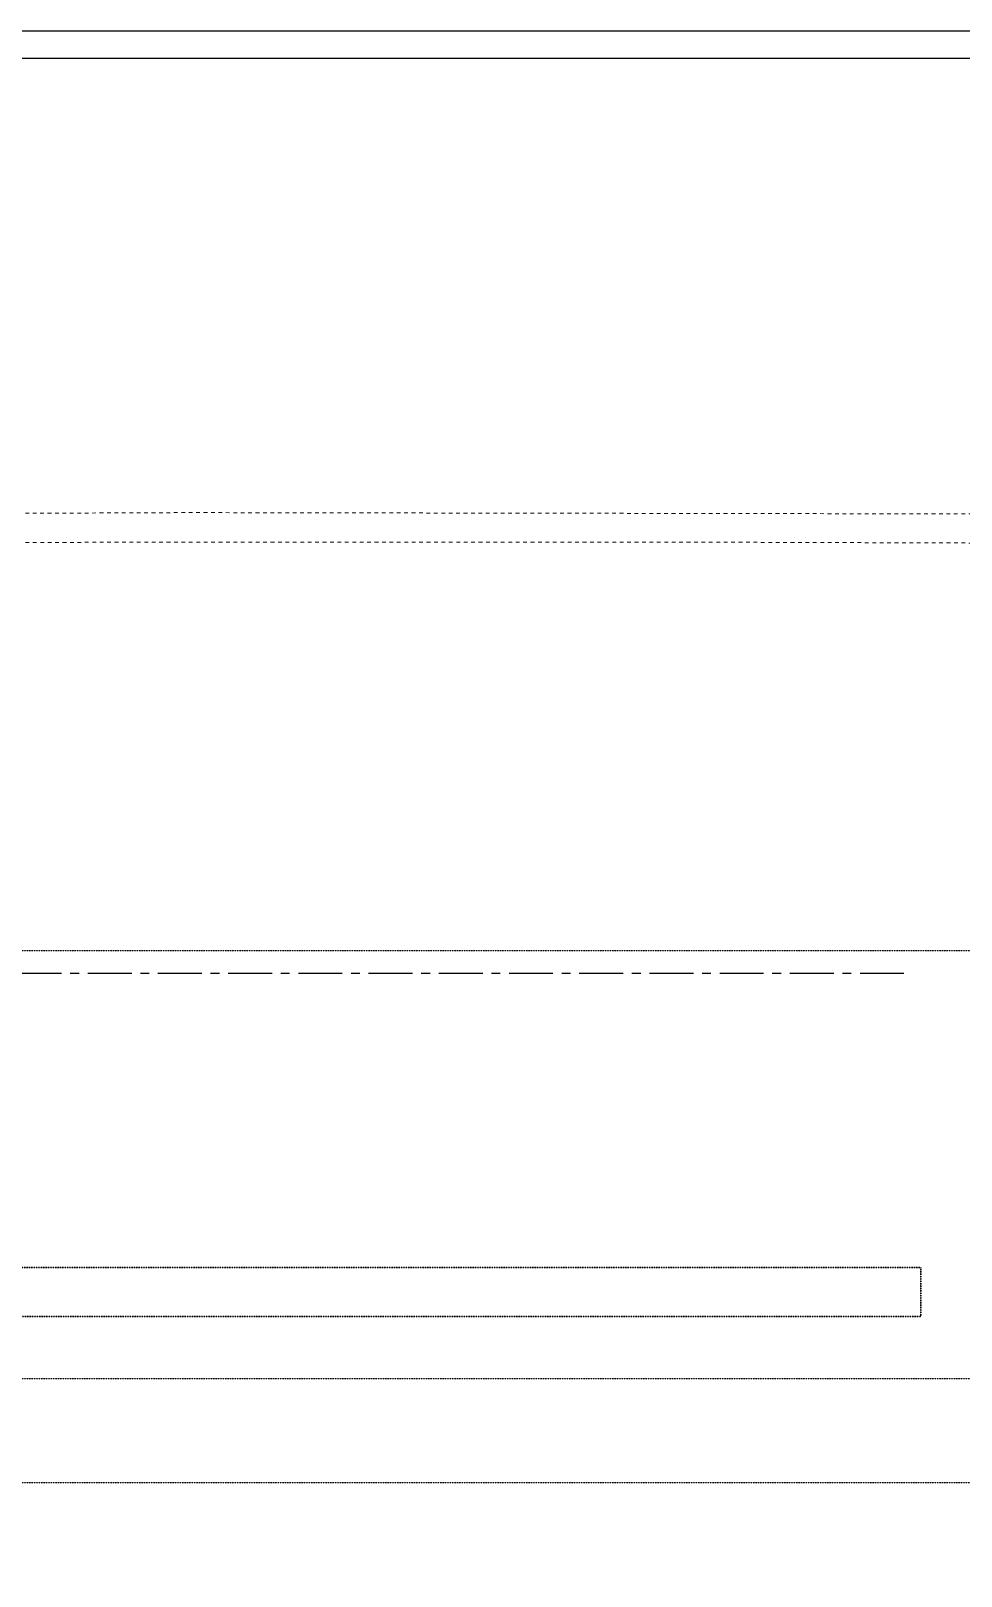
# Model space of a CAD drawing. Header units: centimetres. Extents: x 2191 to 12545, y -680 to 18662.
# Drawn here: x 6347 to 7672, y 4011 to 6212 of the extents above; entities that cross this region are included whole.
import ezdxf

# ---------------------------------------------------------------- set-up
doc = ezdxf.new("R2010")
doc.units = ezdxf.units.CM
for name, pattern in [('prlm_eu', [2, 1.25, -0.25, 0.25, -0.25]), ('Style de ligne -1', [0.41664, 0.20828, -0.20836]), ('VW-01', [0.41656, 0.20828, -0.20828])]:
    doc.linetypes.add(name, pattern=pattern)
doc.layers.add('B BATI-structure', color=40, linetype='VW-01', lineweight=30)
doc.layers.add('prlm-ZCARTOUCHE', color=181, linetype='Continuous', lineweight=13)
for name, color, linetype in [('B Général', 252, 'Continuous'), ('C ANNOTATIONS-axes horizontaux', 252, 'Style de ligne -1'), ('prlm-EAU-EUEV', 25, 'Continuous')]:
    doc.layers.add(name, color=color, linetype=linetype)

msp = doc.modelspace()

# ---------------------------------------------------------------- linework, layer by layer
at = {"layer": 'B BATI-structure', "flags": 128}
msp.add_lwpolyline([(5203, 4380.4), (7614.5, 4380.4), (7614.5, 4450.4), (5203, 4450.4)], close=True, dxfattribs=at)
at = {"layer": 'B Général', "linetype": 'VW-01', "lineweight": 18, "ltscale": 25.4, "flags": 128}
msp.add_lwpolyline([(5482.4, 5520.8), (5244.5, 5519.8), (5244.5, 5477), (5576.2, 5479.3), (5994, 5482.3), (6502, 5483.3), (7337.2, 5483.3), (8174.9, 5480.6), (9251.2, 5481.4), (11197.1, 5482), (12128, 5477.6), (12128, 5477.4), (12128.1, 5522.2), (11188, 5523.4), (10769.5, 5523.4), (9413.6, 5520.7), (6570, 5525.5)], close=True, dxfattribs=at)
msp.add_lwpolyline([(5482.4, 5520.8), (5244.5, 5519.8), (5244.5, 5477), (5576.2, 5479.3), (5994, 5482.3), (6502, 5483.3), (7337.2, 5483.3), (8174.9, 5480.6), (9251.2, 5481.4), (11197.1, 5482), (12128, 5477.6), (12128, 5477.4), (12128.1, 5522.2), (11188, 5523.4), (10769.5, 5523.4), (9413.6, 5520.7), (6570, 5525.5)], close=True, dxfattribs=at)
at = {"layer": 'C ANNOTATIONS-axes horizontaux'}
for p, q in [((12370.8, 4901.4), (2960.8, 4901.4)), ((12370.8, 4901.4), (2960.8, 4901.4)), ((12370.8, 4291.4), (2960.8, 4291.4)), ((12370.8, 4291.4), (2960.8, 4291.4)), ((12370.8, 4143.4), (2960.8, 4143.4)), ((12370.8, 4143.4), (2960.8, 4143.4))]:
    msp.add_line(p, q, dxfattribs=at)
at = {"layer": 'prlm-EAU-EUEV', "linetype": 'prlm_eu', "ltscale": 50}
msp.add_line((4628, 4869.5), (7602, 4869.5), dxfattribs=at)
at = {"layer": 'prlm-ZCARTOUCHE', "lineweight": 25}
for points in [[(2335.2, 6211.7), (12545.1, 6211.7), (12545.1, 2007.4), (2335.2, 2007.4)], [(2371.7, 6173), (12504.2, 6173), (12504.2, 2057.2), (2371.7, 2057.2)]]:
    msp.add_lwpolyline(points, close=True, dxfattribs=at)

doc.saveas('drawing.dxf')
